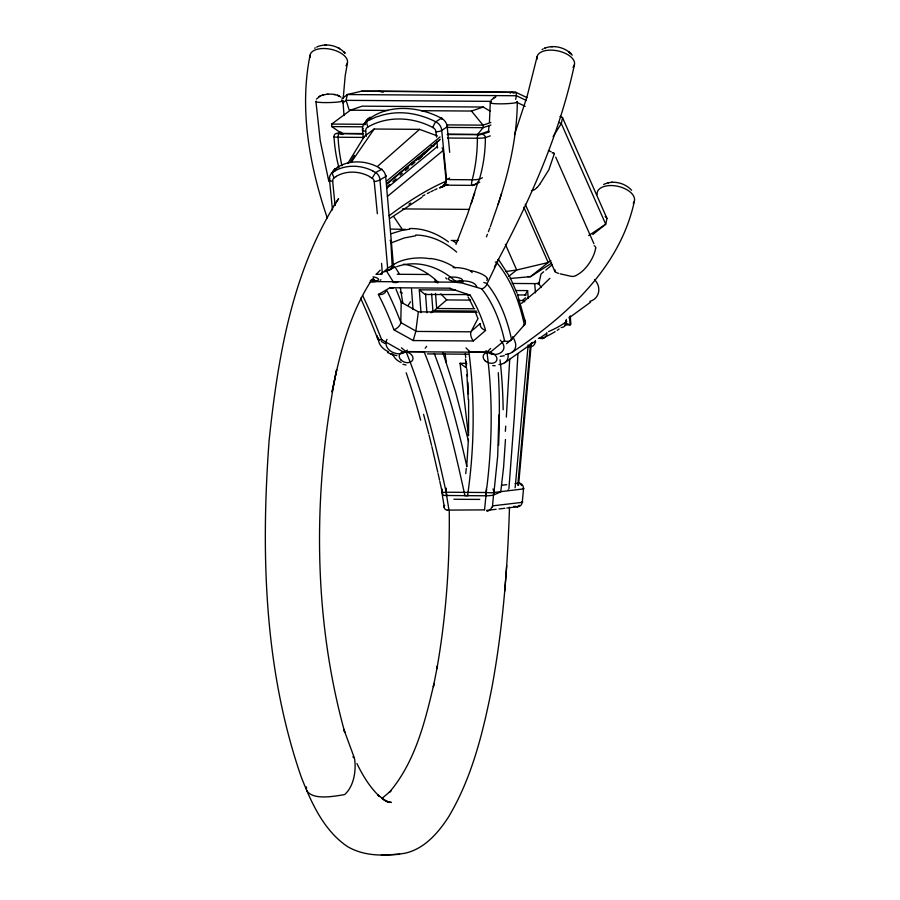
<?xml version="1.0" encoding="UTF-8"?>
<svg xmlns="http://www.w3.org/2000/svg" width="900" height="900" viewBox="0 0 900 900"><rect width="100%" height="100%" fill="white"/><g stroke="black" fill="none" stroke-linecap="round" stroke-linejoin="round"><path stroke-width="1.35" d="M595.586 248.119C594.832 255.544 587.374 269.123 577.766 274.489A18.832 15.874 14.3 0 1 576.416 275.344L576.045 275.535M395.978 289.159A297.63 56.52 80.4 0 1 401.209 302.265L400.793 322.324A269.426 51.165 80.4 0 0 387.022 290.835M490.275 102.758L489.431 122.231M509.501 507.24C507.6 568.136 502.808 629.077 491.625 689.018C482.85 733.084 471.87 777.78 448.673 816.739C438.345 832.804 424.282 849.071 404.741 853.279C385.526 856.114 364.162 856.732 346.973 846.236C323.494 830.014 311.321 802.688 301.23 776.97C264.037 669.431 260.809 553.106 269.1 440.606C277.886 357.255 292.185 270.371 338.535 198.743M468.54 435.668L468.63 399.51M517.309 102.071C517.039 136.969 509.017 171.292 498.116 204.278L490.331 226.643M554.175 154.181L548.842 169.83L539.82 184.196M468.428 439.166L466.729 466.526M306.461 786.87L306.439 789.199M505.474 439.493L503.595 467.168L500.738 491.895L493.695 494.966L497.7 455.929L498.904 414.877M509.715 359.28L506.329 417.105M517.928 353.689L514.305 417.037L508.928 488.644M343.204 98.584L345.173 75.926L347.479 62.708M505.35 431.325L505.721 426.15M504.731 591.188L506.7 565.594M486.63 489.026L484.56 509.738M531.461 342.664L535.207 342.191L535.354 340.526M517.781 485.314L530.505 343.766M518.558 485.224L531.281 343.665M515.149 487.777L528.176 344.835M522.27 502.346L523.507 488.914L493.718 492.502L492.525 505.868L522.27 502.346A8.449 0.934 3 0 0 522.113 501.671M484.549 509.884L448.988 510.098L446.096 492.233L446.31 488.194M465.739 473.603L466.29 468.338M488.396 132.086L489.037 125.921M402.548 353.306L402.851 351.686L381.645 339.683M401.209 302.265L418.343 311.85L415.845 331.043L400.793 322.515M486.81 487.676C492.311 442.777 492.896 397.091 486.956 352.192M486.484 488.385L485.685 495.787L466.639 495.641A6.435 0.855 -2.1 0 1 465.48 495.574L464.692 495.506A6.367 0.855 -2.1 0 1 464.366 495.461M467.561 495.652C474.401 448.515 475.088 399.589 468.911 352.069L486.956 352.192L490.624 348.457M459.63 280.305L459.304 282.094M554.85 269.696L555.278 272.025L558.461 273.42M310.05 55.249C299.059 109.744 309.701 166.005 327.251 217.946M449.696 152.37L447.21 126.799A9.697 8.606 50.5 0 0 443.048 119.306A8.989 7.976 50.4 0 0 441.349 118.237C419.287 106.312 388.474 103.646 368.19 119.633C365.276 123.142 375.536 116.505 377.483 116.64C384.075 114.323 391.016 113.006 398.002 112.793C411.109 112.388 424.103 115.942 435.769 121.781A9.619 8.539 50.4 0 1 441.731 130.365L446.569 179.572L445.399 183.071M515.666 99.371L516.454 95.749L515.914 92.329L378.923 91.159L361.406 91.226L347.355 94.545L341.978 98.843M560.565 116.201L562.567 117.754L606.982 218.43L605.722 224.224L592.796 234.54M537.12 56.621L527.13 96.3L514.496 134.707M574.459 64.564C559.238 135.922 528.806 202.984 494.404 266.963M480.296 323.471A6.581 5.141 16.2 0 0 485.719 330.334L473.31 340.988L413.246 340.56L415.755 331.425L470.97 331.819M476.404 183.656A7.031 6.593 65.8 0 1 472.624 185.468A6.491 1.721 -72.1 0 1 472.185 179.865L472.252 179.764A163.013 154.204 71.1 0 0 477.36 138.24M449.955 288.371L470.115 295.178L470.835 296.359A262.935 108.979 -78.5 0 1 485.179 328.86L485.213 328.961M634.387 201.184C620.077 267.93 566.471 316.091 512.033 352.361M478.418 181.485L478.373 181.541A10.17 9.416 71 0 0 478.89 180.63L479.452 179.134A145.924 138.049 71.1 0 0 485.381 137.61M479.43 179.213L482.4 177.727M477.799 182.599L467.629 214.065L456.019 244.395M440.775 187.132A6.322 5.692 42.4 0 0 446.175 181.159L443.16 150.48L387.36 196.47M498.06 204.469L501.502 193.635M471.262 203.602L474.728 192.915M486.439 236.835L487.418 234.281M488.385 231.739L489.848 227.914M386.91 339.368C381.713 350.64 400.343 358.864 407.34 350.077M478.114 318.274L471.139 331.436L480.105 323.595M316.429 99.09L320.512 95.85M410.535 301.815L408.285 305.134M377.348 213.75L374.231 181.575A4.331 3.904 42.3 0 0 372.139 178.155L375.615 172.564L381.983 169.155M347.659 163.586L364.399 136.361L374.152 129.026L419.546 129.352L437.501 135.956M350.809 161.257L354.442 155.34M388.507 269.618L389.036 269.561M553.106 136.586L561.308 123.547L562.567 117.754L560.07 116.561M372.353 279.067C349.808 312.705 340.02 352.901 332.032 392.074L336.634 369.709C312.941 488.936 312.244 614.768 344.779 732.409L343.699 729.079L354.409 758.07C356.535 769.826 354.015 786.409 344.588 794.599C334.429 796.207 312.457 800.696 306.574 790.29M363.218 128.599L362.486 129.701L363.33 138.319M334.204 205.245L338.49 198.81M491.771 507.274L491.636 507.465A6.604 6.21 1.5 0 1 486.934 511.324M337.545 167.434L334.935 169.132L332.809 172.249A8.449 7.909 39.4 0 0 329.468 179.471L332.471 209.914M351.101 162.484L374.152 129.026M329.873 178.852L329.423 179.471A4.894 1.631 -0.5 0 0 332.662 181.282L335.07 205.47M491.085 100.114L495.889 96.795L494.887 97.211M515.756 290.509L527.614 290.599L525.15 294.998M539.696 184.365L538.605 185.726A18.832 11.441 -48.5 0 1 537.469 187.076L537.165 187.414M477.18 134.944L483.109 127.676L490.916 124.999M524.363 324.911L511.762 339.322L506.543 343.721M541.451 273.656L541.373 273.746A4.41 2.576 75 0 0 540.866 274.523L538.909 283.748L541.249 287.539M549.9 278.325L538.931 288.945L521.471 303.401M376.639 273.915L380.272 270.146M488.959 131.062L479.205 134.404L478.17 135.461M418.151 159.761L419.006 158.929M419.152 158.794L419.861 158.096M420.007 157.95L420.716 157.264M420.863 157.118L421.718 156.285M421.864 156.15L422.572 155.453M422.719 155.306L423.428 154.609M423.72 154.339L429.57 148.624L386.64 184.399M443.239 186.097L442.474 186.75M541.688 273.42L543.679 271.755M424.17 154.013L439.29 140.22M377.775 166.151L419.546 129.352M387.686 186.21L389.767 184.376M392.906 181.62L396.034 178.852M400.219 175.174L402.3 173.329M405.439 170.572L408.566 167.816M411.705 165.049L414.832 162.292M417.971 159.536L422.145 155.857L415.192 160.549M518.231 300.442L522.439 300.476L525.623 297.743M432.473 312.109L446.67 299.936L470.531 300.105M476.483 183.735L477.54 182.689A10.631 9.855 70.9 0 0 478.316 181.496M523.395 325.654L524.565 324.675M402.851 351.686L490.207 352.316L504.506 340.56A252.034 120.139 -70.4 0 0 481.669 288.799L459.281 282.218L371.925 281.599L369.461 282.701M386.572 181.114L440.066 136.901M386.809 183.521L440.303 139.309M552.15 264.791L545.805 270.034M386.629 188.381L437.062 146.812M476.843 287.089C475.054 280.361 461.835 280.373 455.355 281.273M510.221 93.195L511.56 92.104L514.058 93.296M431.865 311.591L432.9 310.759L476.19 311.062M342.866 102.915L346.095 100.339L491.434 101.374M508.567 276.491L516.701 270L548.212 262.519L550.913 260.73M590.614 302.152L568.946 317.97M389.059 215.764C406.879 202.388 425.689 190.08 446.175 181.159M342.923 134.325L331.774 126.596L331.706 124.065L350.415 110.183L362.126 106.166L483.188 107.032L490.455 111.319M390.06 218.362L421.976 197.269M314.685 48.24L315.248 47.835M504.675 362.801L533.273 342.585M539.876 338.017L546.233 333.641M588.656 235.597L605.722 224.224L561.308 123.547L558.81 122.355M447.21 126.799L441.754 130.365A4.86 1.485 -5.6 0 1 435.938 131.76A4.849 4.365 42.4 0 0 432.832 127.53C412.976 116.899 387.877 115.616 368.021 126.922A4.86 4.376 42.4 0 0 365.715 131.119L366.244 136.474M551.644 263.115L530.516 276.649L510.199 278.494M332.685 181.271A4.32 3.893 42.3 0 1 334.305 177.739L336.42 176.49M381.904 798.457L390.983 790.796L389.306 792.371C415.294 761.906 425.081 721.575 434.014 683.494L433.373 686.689L437.434 665.933L436.905 668.711C446.13 616.32 449.899 563.017 449.235 509.85M408.926 204.154L410.726 203.018M542.092 49.556L543.206 48.881M380.137 280.294L380.959 279.787M380.599 274.095L382.455 273.037M463.264 281.745C461.228 282.904 458.73 282.87 456.514 282.341C441.067 267.322 417.78 259.065 396.731 266.715M379.98 179.843L385.706 176.569L393.379 265.072L387.641 268.121L379.98 179.843A8.449 7.504 53.6 0 0 375.626 172.53L373.027 171.191M319.567 96.289L318.949 96.649M493.335 98.032L494.213 97.538M422.483 196.121L424.901 194.816M335.137 170.921L332.809 172.249A4.973 2.126 55 0 0 334.294 177.75M384.772 271.778L385.695 271.294M427.32 193.534L429.739 192.285M603.619 184.466C612.799 179.933 624.836 182.734 631.609 190.271M316.62 47.07C325.969 42.727 338.231 45.405 344.981 53.179L343.642 51.705M446.569 179.572L449.662 178.042M430.954 191.689L433.373 190.496M386.629 270.832L387.562 270.371M441.416 187.38L441.45 187.369A5.333 4.792 41.9 0 1 439.391 187.808L447.863 184.421M434.576 189.922L437.006 188.786M386.392 270.743L387.056 270.439M386.629 270.743L387.382 270.664A6.379 5.906 52.9 0 0 392.062 265.759C400.748 258.66 417.825 256.534 430.02 258.739M392.096 264.701L390.926 242.989L404.314 237.949L415.609 235.8M340.931 132.019L336.825 133.537L362.621 133.909M544.421 48.285L545.411 47.891M542.16 338.377L542.216 338.355A163.013 40.343 -4.3 0 0 555.12 331.661M479.756 182.149L472.601 185.366L443.756 185.153M390.015 269.156L391.32 268.627M320.243 95.962C326.79 93.476 334.969 93.127 340.988 97.121M391.646 268.504L395.044 267.255M391.354 233.674L401.501 230.513L409.759 229.14M544.916 48.071C553.68 44.82 564.322 47.182 570.994 53.719L569.239 52.11L572.265 55.181M341.798 134.483L339.975 133.414L341.921 132.739M421.38 110.689L471.476 111.049L483.188 107.032M490.849 122.479L483.041 125.145L446.614 124.886M447.142 134.516L480.24 134.685L489.195 132.041M447.48 138.026L477.304 138.24A6.322 0.641 -1.5 0 0 485.28 137.61L490.275 135.9M482.175 134.438L482.231 134.426A3.127 2.959 71.1 0 1 485.314 137.61M322.009 95.288L323.111 94.972M531.439 190.688L533.565 190.069A6.986 4.241 -48.5 0 0 536.951 187.583M552.161 152.955L552.87 152.843M608.107 182.801L608.749 182.689M504.293 355.781L500.254 356.389M505.935 271.519L516.701 270L505.361 244.282M442.62 492.03L441.866 492.131L444.026 505.519L444.713 505.429M448.616 509.861L447.356 510.075M527.58 346.95L530.572 346.433M515.126 483.615L516.994 483.379M517.928 483.266L519.075 483.086L517.961 482.985M502.099 485.224L506.734 484.661M506.824 508.039L517.882 506.655L515.014 506.475M504.866 508.275L499.005 508.973M496.103 509.299L486.686 510.345M391.016 229.095L405.652 229.376M508.579 489.971L508.027 490.005M326.925 94.297L328.162 94.207M525.386 295.2L526.05 294.986L517.421 294.93M552.735 46.62L551.171 46.676M611.235 182.34L612.821 182.273M381.33 855L399.566 854.347M466.009 495.63L465.109 495.641M326.464 45L324.923 45.023M479.756 499.399L476.764 499.399A39.218 1.609 -0.3 0 1 472.174 499.399L463.23 499.331A46.271 1.89 -0.3 0 1 455.771 499.252L453.915 499.207M542.216 338.355L538.391 338.332M472.331 179.764L448.976 179.595M485.752 495.787L486.776 495.776A6.379 0.844 -2.2 0 0 493.178 495.124M361.406 91.226L515.914 92.329L527.074 97.661M350.415 110.183L387.99 110.453M331.706 124.065L365.344 124.312M331.774 126.596L362.599 126.821M446.681 127.418L483.109 127.676L483.041 125.145L471.476 111.049M339.975 133.414L363.589 133.582M448.121 134.179L479.205 134.404M334.058 136.53A6.322 0.641 -1.5 0 0 338.141 137.239L364.23 137.43M431.19 145.879L433.969 145.901M402.424 208.912L469.282 209.396M451.238 240.469L458.19 240.514M375.896 274.219L380.34 274.252A6.919 6.199 41.2 0 0 382.331 273.938L381.589 263.363M397.192 274.275L428.276 274.489M527.704 276.626L530.516 276.649L548.212 262.519L523.834 207.259M512.156 283.444L534.69 283.613A6.12 2.115 -6.4 0 0 537.739 283.309A157.826 54.473 -6.4 0 0 539.381 282.319M450.011 288.18L389.947 287.741L378.382 294.525L378.99 295.706A262.935 49.185 80.2 0 1 393.334 328.196L393.964 329.839L413.246 340.56M420.998 312.683L419.276 289.822L455.512 290.081M468.169 294.581L425.126 294.491L419.332 289.879M474.593 308.779L436.669 308.509L435.521 293.389M418.343 311.85L477.09 312.266M564.514 324.877L570.127 324.911L570.881 324.259L570.251 315.877M401.434 347.827L405.968 351.574L424.091 351.743C442.912 398.059 454.264 446.94 464.929 495.641L445.849 495.484M427.433 353.902L468.067 354.195M468.428 435.577L460.069 363.296L466.785 363.341M446.096 492.233L486.124 492.514M446.85 495.506L446.884 495.506C436.219 446.805 424.856 397.935 406.046 351.619M445.882 495.495L445.916 495.495A6.379 0.855 -1.9 0 1 442.654 495.067M516.735 506.531L516.847 506.543A4.973 3.915 -87.5 0 0 519.266 505.316M495.191 365.749L492.683 365.625M387.517 802.226L391.32 802.406L385.358 801.315M371.306 280.148L376.74 280.721M518.895 483.053L518.962 483.053A4.961 4.815 76.9 0 1 523.395 488.891A8.494 0.968 3 0 0 523.26 488.183M403.493 264.229C416.666 265.972 428.546 273.049 438.041 282.116M333.979 94.455L335.104 94.646M396.911 355.657L390.904 354.127M406.012 364.995L402.952 364.286M560.104 273.825L571.669 276.424A6.986 5.884 14.3 0 0 575.786 275.602M378.923 91.159L383.186 92.284M495.315 262.012L497.183 262.609M483.817 282.454L487.147 283.534L497.036 262.957A279.472 132.368 -70.8 0 1 524.351 324.923M393.469 354.994L387.529 352.53M565.087 322.796L570.127 324.911L569.486 316.53M372.341 281.824L375.176 281.666L373.185 277.976M389.34 802.215L382.455 799.009L384.683 800.089L377.887 794.992L379.62 796.523C369.821 787.275 362.801 775.575 356.929 763.549M526.433 100.508L516.454 95.749L347.355 94.545L346.095 100.339L349.178 110.025M516.442 102.139L525.161 106.301M548.37 150.469L551.137 151.785M466.582 368.032L460.069 363.296M400.185 292.039L402.379 293.164M369.54 176.726L371.902 178.02M378.697 167.726L381.656 169.47A8.494 7.549 54.1 0 1 385.65 176.569A4.961 1.339 -9.6 0 0 385.504 175.286M381.465 341.539L385.088 343.586M522.439 300.476L524.801 301.826M352.834 756.776L354.409 758.07M452.846 240.716L456.131 242.989M485.955 350.64C494.179 359.752 511.47 351.09 500.265 340.178M446.827 279.011L445.702 277.864M440.887 293.906L446.67 299.936M344.295 52.369L344.902 53.078M605.171 216.315L606.982 218.43M386.438 270.923L393.233 281.801M498.442 259.38L510.019 277.279L517.028 293.175M394.819 266.648L398.993 273.33M393.761 216.653L401.659 228.409M435.488 281.756L435.476 281.734A5.591 2.059 -73.9 0 1 435.015 279.484M468.056 296.887L470.228 300.859M469.676 299.767L473.782 308.317M555.716 157.129L593.91 243.697M525.24 204.21L554.962 271.609M475.706 312.874L477.551 317.61M434.25 353.475C448.38 390.127 458.28 428.243 466.841 466.526M442.924 352.755L455.535 391.793L468.529 441.371M517.477 294.356L525.341 321.986M423.574 414.338L428.76 433.969M429.075 435.218L431.55 445.275M328.86 181.496L320.265 140.94L315.923 101.543M431.865 446.546L437.794 472.275M438.086 473.58L439.537 480.127M439.819 481.433L442.71 494.606M402.829 303.199L400.343 287.764M444.049 506.981L444.071 507.127A6.604 4.657 -31.7 0 0 446.985 510.131M377.19 335.723L377.595 338.366M445.061 353.7L446.366 362.655M465.277 353.7L465.728 357.48M465.412 359.066L466.223 366.716M466.155 361.305L466.549 365.186M334.507 203.107L334.71 205.009M435.949 131.737L436.478 137.093M436.894 141.412L437.546 147.982M344.025 115.504L342.945 100.823M534.69 283.613L535.5 292.871M466.909 369.124L467.471 376.189M527.614 290.599L528.21 298.181M566.28 319.421L566.438 321.514A6.322 5.805 49.2 0 1 561.15 327.6M431.618 293.85L432.9 310.759A224.257 55.496 -4.3 0 0 431.1 312.806M411.502 288.9L413.066 309.611M426.926 312.761L425.554 294.255A224.145 55.462 -4.3 0 1 425.779 293.749M466.909 374.569L468.259 399.634M390.926 242.989L390.78 241.92A6.379 5.906 53.2 0 0 390.15 240.232M467.887 382.399L468.45 394.088M367.223 121.151A9.619 8.944 38 0 0 362.509 129.701A4.86 1.485 -5.6 0 0 365.692 131.141M368.01 126.945A4.905 1.98 65.5 0 1 367.267 121.219M371.149 117.742A4.916 2.025 64.7 0 0 369.461 117.731L367.83 118.71A9.697 9.011 38.2 0 0 364.793 124.864M432.799 127.564A4.905 0.776 -66.5 0 1 435.746 121.849L441.382 118.204A4.916 0.72 -66 0 1 441.754 119.284M446.873 125.347A4.916 1.508 -5.6 0 1 447.109 126.799M442.327 186.424A4.883 3.071 -46 0 1 441.405 187.009M445.072 182.97A8.831 6.615 -51.9 0 1 443.036 185.861M442.069 147.87A4.792 4.32 42.4 0 1 443.183 150.48M341.483 100.26A13.511 1.373 -1.5 0 1 330.93 102.51A13.511 1.373 -1.5 0 1 316.327 101.183M373.118 276.806A7.144 2.216 6.5 0 1 378.45 279.979A7.144 2.216 6.5 0 1 370.26 280.89M393.66 287.55A6.626 4.027 79.2 0 1 389.981 287.584M473.344 340.853A6.626 3.578 72.5 0 1 470.869 331.706M487.159 283.905A6.806 4.421 -60.1 0 1 481.669 288.799M487.001 283.871A258.581 122.468 -70.8 0 1 511.56 339.548M511.695 339.626A6.806 5.647 21.6 0 1 504.371 340.931M492.907 354.364A6.728 3.476 72.3 0 1 490.23 352.249M381.701 339.48A6.806 3.285 -43.6 0 1 377.505 338.67M360.574 298.17A258.581 26.989 73.8 0 1 377.629 338.58M362.655 295.605A252.034 25.133 73.5 0 1 381.645 339.683M371.936 281.498A6.728 4.084 81.2 0 1 370.507 280.339M470.126 294.998A6.581 4.264 -55.6 0 1 466.234 293.861M400.984 322.425A6.581 3.51 -44.2 0 1 394.02 329.659M385.931 291.173A6.581 5.884 17.7 0 1 378.428 294.334M497.711 259.605A6.536 4.252 -60.5 0 1 497.329 262.62M524.374 319.567A6.536 5.062 18.2 0 1 524.812 324.81M430.043 258.457A277.695 119.812 -84.6 0 1 455.344 267.851M437.929 282.881A10.496 4.365 -80.7 0 1 436.162 281.644M409.781 228.532A307.62 131.062 -86.2 0 1 448.447 241.898M415.654 235.058A301.264 128.509 -86.5 0 1 456.694 252.112M397.901 282.116A10.496 9.056 74.2 0 1 393.165 282.319M406.181 372.78A277.695 77.884 81.2 0 1 420.637 420.165M466.043 495.63A6.435 0.855 -2.1 0 0 467.37 495.585L468.574 495.517A6.367 0.855 -2.1 0 0 468.945 495.495M426.656 346.309A10.496 1.395 -54.1 0 1 425.183 348.21M500.017 359.843A277.695 90.956 -80.3 0 1 503.156 409.736M469.282 350.921A10.496 6.086 45.4 0 1 465.986 347.85M498.296 372.679A301.264 91.721 -81.3 0 1 498.589 445.41M334.957 169.166A4.995 2.104 52.1 0 1 337.072 169.222M332.123 173.093A8.494 7.954 39.7 0 1 334.89 169.088M337.41 167.22A43.762 39.386 42.3 0 1 378.799 167.524M379.822 179.843A4.894 1.373 -10.6 0 1 374.231 181.575M335.048 170.786A42.953 38.655 42.3 0 1 373.084 171.045M336.285 176.276A36.371 32.738 42.3 0 1 369.63 176.513M393.536 265.095A5.996 5.321 61 0 1 388.282 269.955M393.716 264.026A4.871 1.373 -5 0 1 393.21 265.061M385.83 269.82A6.604 3.42 -33.6 0 1 382.129 272.812M387.394 268.11A8.696 6.638 -36.8 0 1 386.719 269.584M310.118 57.42A19.08 9.911 11.8 0 1 331.549 49.432A19.08 9.911 11.8 0 1 345.915 65.666M336.949 133.403A3.127 2.959 71.1 0 0 334.024 136.53A145.924 138.049 71.1 0 0 338.94 167.737M477.349 138.218A3.172 0.911 -88.5 0 1 478.226 134.752M338.152 137.239A3.172 0.979 -89.5 0 1 338.996 133.763M341.966 165.847A163.013 154.204 71.1 0 1 338.085 137.25M479.115 179.134A6.165 0.72 -1.8 0 1 472.219 179.854M594.158 245.689A3.184 2.677 14.3 0 1 595.811 248.062M552.96 152.64A3.184 1.935 -48.5 0 1 554.355 154.091M537.142 59.051A19.08 9.911 11.8 0 1 558.562 51.053A19.08 9.911 11.8 0 1 572.94 67.286M470.048 270.472A17.37 5.423 11.7 0 1 487.181 278.37M487.226 278.381A19.114 5.423 12.7 0 1 486.832 280.384M516.577 101.655A13.511 1.373 -1.5 0 1 503.82 103.793A13.511 1.373 -1.5 0 1 490.995 102.319M453.127 267.57A13.5 3.859 6 0 1 472.095 272.621M594.529 279.63A13.511 12.42 49.1 0 1 598.545 292.399A13.511 12.42 49.1 0 1 589.815 301.331M507.904 354.094A13.5 10.013 21.4 0 1 498.994 364.579M597.127 194.546A19.08 10.586 12.9 0 1 618.705 186.502A19.08 10.586 12.9 0 1 633.262 203.389M505.395 354.454A17.37 11.801 24.9 0 0 514.778 340.909A19.114 13.05 27.6 0 0 512.595 336.757M559.136 328.973A163.013 40.343 -4.3 0 1 557.212 330.311M566.516 321.514A145.924 36.113 -4.3 0 1 548.528 331.582M566.561 321.39A3.127 0.776 -4.3 0 1 566.449 321.514M565.673 320.782A3.127 0.776 -4.3 0 1 566.561 321.142M537.626 283.916A6.671 3.15 -9.8 0 1 539.089 283.882M542.149 338.243A6.491 3.645 -84.3 0 1 539.528 337.849M546.829 332.527A6.165 5.692 51 0 1 542.374 338.681M388.418 351.709A17.37 12.668 13.2 0 1 378.428 339.93M378.686 339.93A19.114 14.321 11.7 0 1 378.562 337.894M518.153 482.963A4.995 4.016 -87.3 0 1 521.629 485.527M522.202 502.335A4.894 4.77 80 0 1 517.68 506.767M513.596 506.407A36.371 1.406 -0.3 0 1 515.194 506.464M446.164 492.199A5.996 0.596 -8.1 0 1 441.675 492.154M442.046 492.098A4.871 4.624 77.6 0 1 442.26 489.218M493.819 492.514A5.996 0.99 3.9 0 1 486.225 492.48M492.952 488.97A4.871 4.624 77.6 0 1 493.537 492.457M443.925 506.925A8.696 6.581 -12.8 0 1 443.632 505.575M492.739 505.89A8.696 6.874 -10.1 0 1 492.053 507.319M401.096 362.531A13.5 10.013 21.4 0 1 392.692 354.015M535.061 341.629A9.619 0.821 2.6 0 1 535.185 342.191M535.14 342.18A4.86 4.624 82.4 0 1 530.73 346.624M338.501 95.659L337.556 95.299L338.501 95.659M339.007 95.895L338.299 95.58L339.007 95.895M339.525 48.6L338.468 48.015L339.525 48.6M568.553 51.593L569.419 52.267L568.553 51.593M451.463 280.868A7.144 2.216 6.5 0 0 462.521 280.305A7.144 2.216 6.5 0 0 452.317 277.088A7.144 2.216 6.5 0 0 451.463 280.868M485.021 360.72A7.144 5.186 20.3 0 0 496.699 360.439A7.144 5.186 20.3 0 0 488.396 352.395A7.144 5.186 20.3 0 0 485.021 360.72M401.164 360.202A7.144 5.186 20.3 0 0 412.785 359.752A7.144 5.186 20.3 0 0 404.325 351.799A7.144 5.186 20.3 0 0 401.164 360.202"/></g></svg>
